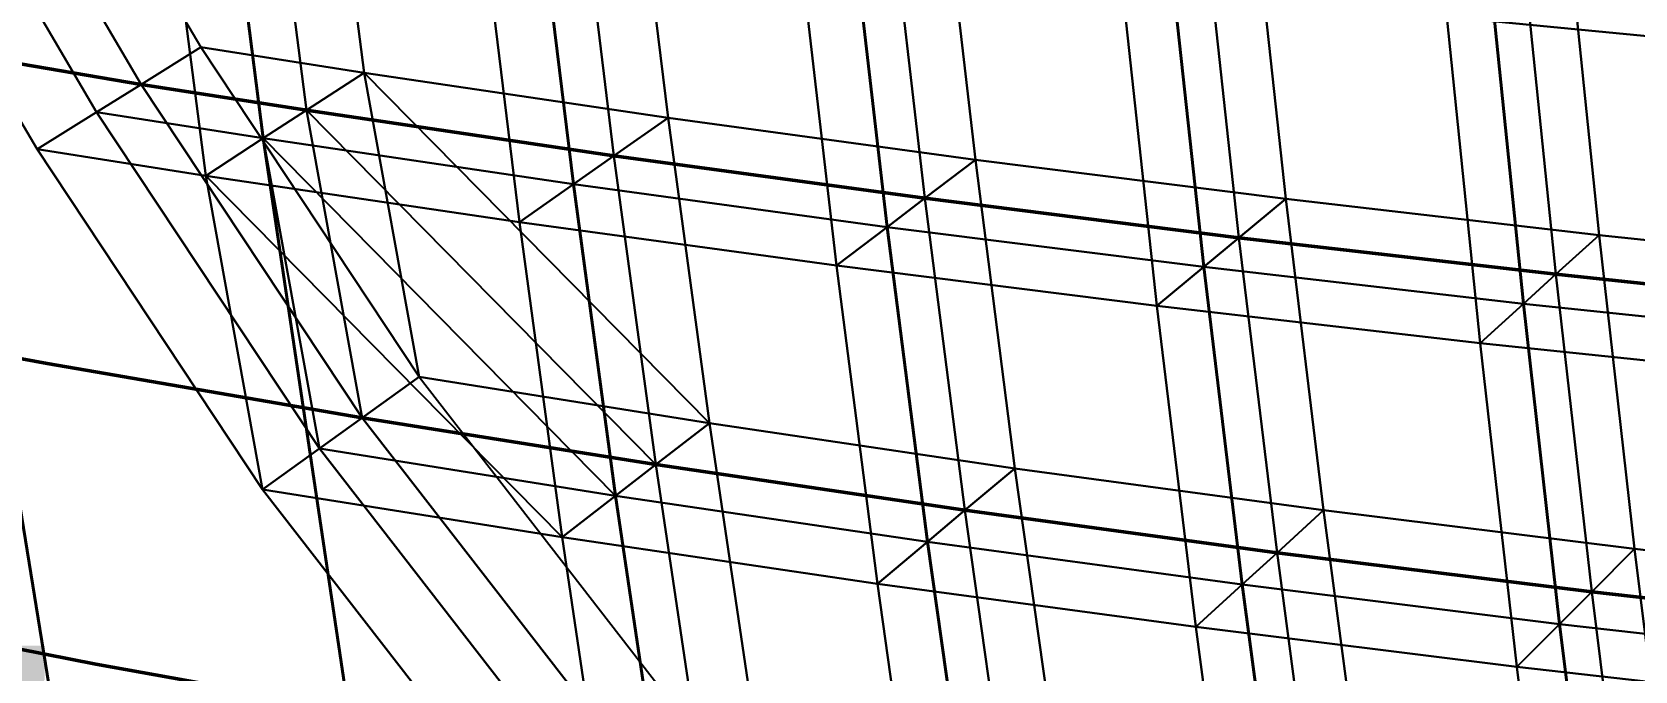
# Model space of a CAD drawing. Extents: x -25.3 to 28.3, y -25.5 to 26.5.
# Drawn here: x -16.105 to -11.232, y -11.604 to -9.664 of the extents above; entities that cross this region are included whole.
import ezdxf

# ---------------------------------------------------------------- set-up
doc = ezdxf.new("R2010")
doc.units = 0
doc.header["$MEASUREMENT"] = 0
doc.layers.add('Errors', color=12, linetype='CONTINUOUS')
doc.layers.add('TestBases', color=40, linetype='CONTINUOUS')
doc.layers.add('LowerTendons', color=150, linetype='CONTINUOUS', lineweight=50)
doc.layers.add('UpperTendons', color=123, linetype='CONTINUOUS', lineweight=40)
doc.styles.get("Standard").update_dxf_attribs({"font": 'arial.ttf', "width": 40, "oblique": 50})

msp = doc.modelspace()

# ---------------------------------------------------------------- linework, layer by layer
at = {"layer": 'LowerTendons'}
for p, q in [((-15.77358, -9.82265, 29.54183), (-17.10736, -9.59784, 28.86572)), ((-15.27127, -9.90135, 29.77854), (-15.77358, -9.82265, 29.54183)), ((-14.33623, -10.03956, 30.1942), (-15.27127, -9.90135, 29.77854)), ((-13.39093, -10.16868, 30.58253), (-14.33623, -10.03956, 30.1942)), ((-12.43615, -10.28868, 30.94342), (-13.39093, -10.16868, 30.58253)), ((-11.47265, -10.39952, 31.2768), (-12.43615, -10.28868, 30.94342)), ((-10.5012, -10.5012, 31.58259), (-11.47265, -10.39952, 31.2768)), ((-16.05969, -10.67056, 29.09013), (-16.96867, -10.5024, 28.63169)), ((-15.10155, -10.83516, 29.539), (-16.05969, -10.67056, 29.09013)), ((-14.2092, -10.97741, 29.92666), (-15.10155, -10.83516, 29.539)), ((-13.26925, -11.11605, 30.30463), (-14.2092, -10.97741, 29.92666)), ((-12.3205, -11.24481, 30.65566), (-13.26925, -11.11605, 30.30463)), ((-11.36368, -11.36368, 30.97973), (-12.3205, -11.24481, 30.65566)), ((-10.39952, -11.47265, 31.2768), (-11.36368, -11.36368, 30.97973)), ((-15.91129, -11.58328, 28.82132), (-16.81671, -11.40401, 28.37529)), ((-14.2965, -11.87239, 29.54093), (-15.91129, -11.58328, 28.82132))]:
    msp.add_line(p, q, dxfattribs=at)
at = {"layer": 'TestBases'}
for points in [[(-10.8911, -8.70858, 32.75522), (-11.89476, -8.62146, 32.42754), (-11.80381, -9.61783, 32.17961), (-10.80616, -9.71352, 32.49976)], [(-16.12087, -8.81354, 29.20084), (-15.5928, -9.71007, 29.20324), (-15.77358, -9.82265, 29.54183), (-16.30778, -8.91572, 29.5394)], [(-15.09624, -9.78787, 29.43724), (-15.21426, -8.86697, 29.66738), (-16.12087, -8.81354, 29.20084), (-15.5928, -9.71007, 29.20324)], [(-15.21426, -8.86697, 29.66738), (-15.09624, -9.78787, 29.43724), (-15.27127, -9.90135, 29.77854), (-15.39065, -8.96978, 30.01135)], [(-15.09624, -9.78787, 29.43724), (-15.21426, -8.86697, 29.66738), (-15.39065, -8.96978, 30.01135), (-15.27127, -9.90135, 29.77854)], [(-14.28586, -8.99273, 30.08812), (-15.21426, -8.86697, 29.66738), (-15.09624, -9.78787, 29.43724), (-14.17192, -9.92449, 29.84814)], [(-16.30778, -8.91572, 29.5394), (-15.77358, -9.82265, 29.54183), (-15.90917, -9.90708, 29.79577), (-16.44796, -8.99236, 29.79332)], [(-15.27127, -9.90135, 29.77854), (-15.39065, -8.96978, 30.01135), (-16.30778, -8.91572, 29.5394), (-15.77358, -9.82265, 29.54183)], [(-15.27127, -9.90135, 29.77854), (-15.39065, -8.96978, 30.01135), (-16.30778, -8.91572, 29.5394), (-15.77358, -9.82265, 29.54183)], [(-16.44796, -8.99236, 29.79332), (-15.90917, -9.90708, 29.79577), (-16.08996, -10.01966, 30.13436), (-16.63487, -9.09455, 30.13188)], [(-15.40254, -9.98647, 30.03452), (-15.52295, -9.04688, 30.26932), (-16.44796, -8.99236, 29.79332), (-15.90917, -9.90708, 29.79577)], [(-15.40254, -9.98647, 30.03452), (-15.52295, -9.04688, 30.26932), (-16.44796, -8.99236, 29.79332), (-15.90917, -9.90708, 29.79577)], [(-15.39065, -8.96978, 30.01135), (-15.27127, -9.90135, 29.77854), (-15.40254, -9.98647, 30.03452), (-15.52295, -9.04688, 30.26932)], [(-15.27127, -9.90135, 29.77854), (-15.39065, -8.96978, 30.01135), (-15.52295, -9.04688, 30.26932), (-15.40254, -9.98647, 30.03452)], [(-14.45149, -9.09699, 30.43697), (-15.39065, -8.96978, 30.01135), (-15.27127, -9.90135, 29.77854), (-14.33623, -10.03956, 30.1942)], [(-14.45149, -9.09699, 30.43697), (-15.39065, -8.96978, 30.01135), (-15.27127, -9.90135, 29.77854), (-14.33623, -10.03956, 30.1942)], [(-14.28586, -8.99273, 30.08812), (-14.17192, -9.92449, 29.84814), (-14.33623, -10.03956, 30.1942), (-14.45149, -9.09699, 30.43697)], [(-14.17192, -9.92449, 29.84814), (-14.28586, -8.99273, 30.08812), (-14.45149, -9.09699, 30.43697), (-14.33623, -10.03956, 30.1942)], [(-13.34667, -9.11028, 30.48145), (-14.28586, -8.99273, 30.08812), (-14.17192, -9.92449, 29.84814), (-13.23745, -10.05213, 30.23201)], [(-15.52295, -9.04688, 30.26932), (-15.40254, -9.98647, 30.03452), (-15.57757, -10.09995, 30.37582), (-15.69935, -9.14969, 30.61329)], [(-15.40254, -9.98647, 30.03452), (-15.52295, -9.04688, 30.26932), (-15.69935, -9.14969, 30.61329), (-15.57757, -10.09995, 30.37582)], [(-14.57572, -9.17519, 30.69861), (-15.52295, -9.04688, 30.26932), (-15.40254, -9.98647, 30.03452), (-14.45946, -10.12586, 30.45375)], [(-14.57572, -9.17519, 30.69861), (-15.52295, -9.04688, 30.26932), (-15.40254, -9.98647, 30.03452), (-14.45946, -10.12586, 30.45375)], [(-15.57757, -10.09995, 30.37582), (-15.69935, -9.14969, 30.61329), (-16.63487, -9.09455, 30.13188), (-16.08996, -10.01966, 30.13436)], [(-14.45149, -9.09699, 30.43697), (-14.33623, -10.03956, 30.1942), (-14.45946, -10.12586, 30.45375), (-14.57572, -9.17519, 30.69861)], [(-14.33623, -10.03956, 30.1942), (-14.45149, -9.09699, 30.43697), (-14.57572, -9.17519, 30.69861), (-14.45946, -10.12586, 30.45375)], [(-13.50142, -9.21591, 30.83486), (-14.45149, -9.09699, 30.43697), (-14.33623, -10.03956, 30.1942), (-13.39093, -10.16868, 30.58253)], [(-13.50142, -9.21591, 30.83486), (-14.45149, -9.09699, 30.43697), (-14.33623, -10.03956, 30.1942), (-13.39093, -10.16868, 30.58253)], [(-13.34667, -9.11028, 30.48145), (-13.23745, -10.05213, 30.23201), (-13.39093, -10.16868, 30.58253), (-13.50142, -9.21591, 30.83486)], [(-13.23745, -10.05213, 30.23201), (-13.34667, -9.11028, 30.48145), (-13.50142, -9.21591, 30.83486), (-13.39093, -10.16868, 30.58253)], [(-12.39749, -9.21961, 30.84722), (-13.34667, -9.11028, 30.48145), (-13.23745, -10.05213, 30.23201), (-12.29361, -10.17075, 30.58877)], [(-14.74135, -9.27945, 31.04745), (-15.69935, -9.14969, 30.61329), (-15.57757, -10.09995, 30.37582), (-14.62377, -10.24093, 30.79982)], [(-14.57572, -9.17519, 30.69861), (-14.45946, -10.12586, 30.45375), (-14.62377, -10.24093, 30.79982), (-14.74135, -9.27945, 31.04745)], [(-14.45946, -10.12586, 30.45375), (-14.57572, -9.17519, 30.69861), (-14.74135, -9.27945, 31.04745), (-14.62377, -10.24093, 30.79982)], [(-13.61747, -9.29513, 31.09992), (-14.57572, -9.17519, 30.69861), (-14.45946, -10.12586, 30.45375), (-13.50604, -10.25609, 30.84542)], [(-13.61747, -9.29513, 31.09992), (-14.57572, -9.17519, 30.69861), (-14.45946, -10.12586, 30.45375), (-13.50604, -10.25609, 30.84542)], [(-13.50142, -9.21591, 30.83486), (-13.39093, -10.16868, 30.58253), (-13.50604, -10.25609, 30.84542), (-13.61747, -9.29513, 31.09992)], [(-13.39093, -10.16868, 30.58253), (-13.50142, -9.21591, 30.83486), (-13.61747, -9.29513, 31.09992), (-13.50604, -10.25609, 30.84542)], [(-12.54122, -9.3265, 31.20487), (-13.50142, -9.21591, 30.83486), (-13.39093, -10.16868, 30.58253), (-12.43615, -10.28868, 30.94342)], [(-12.54122, -9.3265, 31.20487), (-13.50142, -9.21591, 30.83486), (-13.39093, -10.16868, 30.58253), (-12.43615, -10.28868, 30.94342)], [(-12.39749, -9.21961, 30.84722), (-12.29361, -10.17075, 30.58877), (-12.43615, -10.28868, 30.94342), (-12.54122, -9.3265, 31.20487)], [(-12.29361, -10.17075, 30.58877), (-12.39749, -9.21961, 30.84722), (-12.54122, -9.3265, 31.20487), (-12.43615, -10.28868, 30.94342)], [(-11.43909, -9.32065, 31.1853), (-12.39749, -9.21961, 30.84722), (-12.29361, -10.17075, 30.58877), (-11.34116, -10.28033, 30.91833)], [(-13.77222, -9.40076, 31.45333), (-14.74135, -9.27945, 31.04745), (-14.62377, -10.24093, 30.79982), (-13.65951, -10.37263, 31.19593)], [(-13.61747, -9.29513, 31.09992), (-13.50604, -10.25609, 30.84542), (-13.65951, -10.37263, 31.19593), (-13.77222, -9.40076, 31.45333)], [(-13.50604, -10.25609, 30.84542), (-13.61747, -9.29513, 31.09992), (-13.77222, -9.40076, 31.45333), (-13.65951, -10.37263, 31.19593)], [(-12.64903, -9.40667, 31.47311), (-13.61747, -9.29513, 31.09992), (-13.50604, -10.25609, 30.84542), (-12.54305, -10.37712, 31.20941)], [(-12.64903, -9.40667, 31.47311), (-13.61747, -9.29513, 31.09992), (-13.50604, -10.25609, 30.84542), (-12.54305, -10.37712, 31.20941)], [(-12.54122, -9.3265, 31.20487), (-12.43615, -10.28868, 30.94342), (-12.54305, -10.37712, 31.20941), (-12.64903, -9.40667, 31.47311)], [(-12.43615, -10.28868, 30.94342), (-12.54122, -9.3265, 31.20487), (-12.64903, -9.40667, 31.47311), (-12.54305, -10.37712, 31.20941)], [(-11.57172, -9.42871, 31.54687), (-12.54122, -9.3265, 31.20487), (-12.43615, -10.28868, 30.94342), (-11.47265, -10.39952, 31.2768)], [(-11.57172, -9.42871, 31.54687), (-12.54122, -9.3265, 31.20487), (-12.43615, -10.28868, 30.94342), (-11.47265, -10.39952, 31.2768)], [(-11.43909, -9.32065, 31.1853), (-11.34116, -10.28033, 30.91833), (-11.47265, -10.39952, 31.2768), (-11.57172, -9.42871, 31.54687)], [(-11.34116, -10.28033, 30.91833), (-11.43909, -9.32065, 31.1853), (-11.57172, -9.42871, 31.54687), (-11.47265, -10.39952, 31.2768)], [(-10.47226, -9.41338, 31.49556), (-11.43909, -9.32065, 31.1853), (-11.34116, -10.28033, 30.91833), (-10.38084, -10.38084, 31.22061)], [(-12.79277, -9.51356, 31.83076), (-13.77222, -9.40076, 31.45333), (-13.65951, -10.37263, 31.19593), (-12.68558, -10.49504, 31.56406)], [(-12.64903, -9.40667, 31.47311), (-12.54305, -10.37712, 31.20941), (-12.68558, -10.49504, 31.56406), (-12.79277, -9.51356, 31.83076)], [(-12.54305, -10.37712, 31.20941), (-12.64903, -9.40667, 31.47311), (-12.79277, -9.51356, 31.83076), (-12.68558, -10.49504, 31.56406)], [(-11.67119, -9.50976, 31.81804), (-12.64903, -9.40667, 31.47311), (-12.54305, -10.37712, 31.20941), (-11.57127, -10.48892, 31.54565)], [(-11.67119, -9.50976, 31.81804), (-12.64903, -9.40667, 31.47311), (-12.54305, -10.37712, 31.20941), (-11.57127, -10.48892, 31.54565)], [(-11.57172, -9.42871, 31.54687), (-11.47265, -10.39952, 31.2768), (-11.57127, -10.48892, 31.54565), (-11.67119, -9.50976, 31.81804)], [(-11.47265, -10.39952, 31.2768), (-11.57172, -9.42871, 31.54687), (-11.67119, -9.50976, 31.81804), (-11.57127, -10.48892, 31.54565)], [(-10.59368, -9.52252, 31.86072), (-11.57172, -9.42871, 31.54687), (-11.47265, -10.39952, 31.2768), (-10.5012, -10.5012, 31.58259)], [(-10.59368, -9.52252, 31.86072), (-11.57172, -9.42871, 31.54687), (-11.47265, -10.39952, 31.2768), (-10.5012, -10.5012, 31.58259)], [(-11.80381, -9.61783, 32.17961), (-12.79277, -9.51356, 31.83076), (-12.68558, -10.49504, 31.56406), (-11.70276, -10.60811, 31.90413)], [(-11.67119, -9.50976, 31.81804), (-10.68474, -9.60437, 32.1346), (-10.80616, -9.71352, 32.49976), (-11.80381, -9.61783, 32.17961)], [(-10.68474, -9.60437, 32.1346), (-11.67119, -9.50976, 31.81804), (-11.80381, -9.61783, 32.17961), (-10.80616, -9.71352, 32.49976)], [(-11.67119, -9.50976, 31.81804), (-11.57127, -10.48892, 31.54565), (-11.70276, -10.60811, 31.90413), (-11.80381, -9.61783, 32.17961)], [(-11.57127, -10.48892, 31.54565), (-11.67119, -9.50976, 31.81804), (-11.80381, -9.61783, 32.17961), (-11.70276, -10.60811, 31.90413)], [(-10.68474, -9.60437, 32.1346), (-11.67119, -9.50976, 31.81804), (-11.57127, -10.48892, 31.54565), (-10.59147, -10.59147, 31.85407)], [(-10.68474, -9.60437, 32.1346), (-11.67119, -9.50976, 31.81804), (-11.57127, -10.48892, 31.54565), (-10.59147, -10.59147, 31.85407)], [(-10.80616, -9.71352, 32.49976), (-11.80381, -9.61783, 32.17961), (-11.70276, -10.60811, 31.90413), (-10.71182, -10.71182, 32.21605)], [(-15.5928, -9.71007, 29.20324), (-15.09624, -9.78787, 29.43724), (-15.27127, -9.90135, 29.77854), (-15.77358, -9.82265, 29.54183)], [(-15.09624, -9.78787, 29.43724), (-15.5928, -9.71007, 29.20324), (-15.77358, -9.82265, 29.54183), (-15.27127, -9.90135, 29.77854)], [(-15.5928, -9.71007, 29.20324), (-14.92847, -10.71098, 29.20044), (-15.10155, -10.83516, 29.539), (-15.77358, -9.82265, 29.54183)], [(-15.09624, -9.78787, 29.43724), (-15.5928, -9.71007, 29.20324), (-14.92847, -10.71098, 29.20044)], [(-15.09624, -9.78787, 29.43724), (-14.17192, -9.92449, 29.84814), (-14.33623, -10.03956, 30.1942), (-15.27127, -9.90135, 29.77854)], [(-14.17192, -9.92449, 29.84814), (-15.09624, -9.78787, 29.43724), (-15.27127, -9.90135, 29.77854), (-14.33623, -10.03956, 30.1942)], [(-15.09624, -9.78787, 29.43724), (-15.09624, -9.78787, 29.43724), (-15.27127, -9.90135, 29.77854)], [(-15.09624, -9.78787, 29.43724), (-14.04634, -10.85159, 29.58366), (-14.2092, -10.97741, 29.92666), (-15.27127, -9.90135, 29.77854)], [(-15.09624, -9.78787, 29.43724), (-14.92847, -10.71098, 29.20044), (-15.10155, -10.83516, 29.539), (-15.27127, -9.90135, 29.77854)], [(-14.04634, -10.85159, 29.58366), (-15.09624, -9.78787, 29.43724), (-15.27127, -9.90135, 29.77854), (-14.2092, -10.97741, 29.92666)], [(-14.92847, -10.71098, 29.20044), (-15.09624, -9.78787, 29.43724), (-15.27127, -9.90135, 29.77854), (-15.10155, -10.83516, 29.539)], [(-14.04634, -10.85159, 29.58366), (-14.17192, -9.92449, 29.84814), (-15.09624, -9.78787, 29.43724)], [(-15.09624, -9.78787, 29.43724), (-14.92847, -10.71098, 29.20044), (-14.04634, -10.85159, 29.58366)], [(-15.77358, -9.82265, 29.54183), (-15.27127, -9.90135, 29.77854), (-15.40254, -9.98647, 30.03452), (-15.90917, -9.90708, 29.79577)], [(-15.27127, -9.90135, 29.77854), (-15.77358, -9.82265, 29.54183), (-15.90917, -9.90708, 29.79577), (-15.40254, -9.98647, 30.03452)], [(-15.77358, -9.82265, 29.54183), (-15.10155, -10.83516, 29.539), (-15.23136, -10.9283, 29.79292), (-15.90917, -9.90708, 29.79577)], [(-15.27127, -9.90135, 29.77854), (-15.77358, -9.82265, 29.54183), (-15.10155, -10.83516, 29.539)], [(-15.27127, -9.90135, 29.77854), (-15.77358, -9.82265, 29.54183), (-15.10155, -10.83516, 29.539)], [(-15.90917, -9.90708, 29.79577), (-15.40254, -9.98647, 30.03452), (-15.57757, -10.09995, 30.37582), (-16.08996, -10.01966, 30.13436)], [(-15.40254, -9.98647, 30.03452), (-15.90917, -9.90708, 29.79577), (-16.08996, -10.01966, 30.13436), (-15.57757, -10.09995, 30.37582)], [(-15.90917, -9.90708, 29.79577), (-15.23136, -10.9283, 29.79292), (-15.40445, -11.05249, 30.13147), (-16.08996, -10.01966, 30.13436)], [(-15.40254, -9.98647, 30.03452), (-15.90917, -9.90708, 29.79577), (-15.23136, -10.9283, 29.79292)], [(-15.40254, -9.98647, 30.03452), (-15.90917, -9.90708, 29.79577), (-15.23136, -10.9283, 29.79292)], [(-15.27127, -9.90135, 29.77854), (-14.33623, -10.03956, 30.1942), (-14.45946, -10.12586, 30.45375), (-15.40254, -9.98647, 30.03452)], [(-14.33623, -10.03956, 30.1942), (-15.27127, -9.90135, 29.77854), (-15.40254, -9.98647, 30.03452), (-14.45946, -10.12586, 30.45375)], [(-15.27127, -9.90135, 29.77854), (-15.27127, -9.90135, 29.77854), (-15.40254, -9.98647, 30.03452)], [(-15.27127, -9.90135, 29.77854), (-14.2092, -10.97741, 29.92666), (-14.33134, -11.07177, 30.18391), (-15.40254, -9.98647, 30.03452)], [(-15.27127, -9.90135, 29.77854), (-15.10155, -10.83516, 29.539), (-15.23136, -10.9283, 29.79292), (-15.40254, -9.98647, 30.03452)], [(-14.2092, -10.97741, 29.92666), (-15.27127, -9.90135, 29.77854), (-15.40254, -9.98647, 30.03452), (-14.33134, -11.07177, 30.18391)], [(-15.10155, -10.83516, 29.539), (-15.27127, -9.90135, 29.77854), (-15.40254, -9.98647, 30.03452), (-15.23136, -10.9283, 29.79292)], [(-14.2092, -10.97741, 29.92666), (-14.33623, -10.03956, 30.1942), (-15.27127, -9.90135, 29.77854)], [(-14.2092, -10.97741, 29.92666), (-14.33623, -10.03956, 30.1942), (-15.27127, -9.90135, 29.77854)], [(-15.27127, -9.90135, 29.77854), (-15.10155, -10.83516, 29.539), (-14.2092, -10.97741, 29.92666)], [(-15.27127, -9.90135, 29.77854), (-15.10155, -10.83516, 29.539), (-14.2092, -10.97741, 29.92666)], [(-14.17192, -9.92449, 29.84814), (-13.23745, -10.05213, 30.23201), (-13.39093, -10.16868, 30.58253), (-14.33623, -10.03956, 30.1942)], [(-13.23745, -10.05213, 30.23201), (-14.17192, -9.92449, 29.84814), (-14.33623, -10.03956, 30.1942), (-13.39093, -10.16868, 30.58253)], [(-14.17192, -9.92449, 29.84814), (-14.04634, -10.85159, 29.58366), (-14.2092, -10.97741, 29.92666), (-14.33623, -10.03956, 30.1942)], [(-14.04634, -10.85159, 29.58366), (-14.17192, -9.92449, 29.84814), (-14.33623, -10.03956, 30.1942), (-14.2092, -10.97741, 29.92666)], [(-13.23745, -10.05213, 30.23201), (-14.17192, -9.92449, 29.84814), (-14.04634, -10.85159, 29.58366), (-13.11716, -10.98865, 29.9573)], [(-15.40254, -9.98647, 30.03452), (-14.45946, -10.12586, 30.45375), (-14.62377, -10.24093, 30.79982), (-15.57757, -10.09995, 30.37582)], [(-14.45946, -10.12586, 30.45375), (-15.40254, -9.98647, 30.03452), (-15.57757, -10.09995, 30.37582), (-14.62377, -10.24093, 30.79982)], [(-15.40254, -9.98647, 30.03452), (-15.40254, -9.98647, 30.03452), (-15.57757, -10.09995, 30.37582)], [(-15.40254, -9.98647, 30.03452), (-14.33134, -11.07177, 30.18391), (-14.4942, -11.19759, 30.52691), (-15.57757, -10.09995, 30.37582)], [(-15.40254, -9.98647, 30.03452), (-15.23136, -10.9283, 29.79292), (-15.40445, -11.05249, 30.13147), (-15.57757, -10.09995, 30.37582)], [(-14.33134, -11.07177, 30.18391), (-15.40254, -9.98647, 30.03452), (-15.57757, -10.09995, 30.37582), (-14.4942, -11.19759, 30.52691)], [(-15.23136, -10.9283, 29.79292), (-15.40254, -9.98647, 30.03452), (-15.57757, -10.09995, 30.37582), (-15.40445, -11.05249, 30.13147)], [(-14.33134, -11.07177, 30.18391), (-14.45946, -10.12586, 30.45375), (-15.40254, -9.98647, 30.03452)], [(-14.33134, -11.07177, 30.18391), (-14.45946, -10.12586, 30.45375), (-15.40254, -9.98647, 30.03452)], [(-15.40254, -9.98647, 30.03452), (-15.23136, -10.9283, 29.79292), (-14.33134, -11.07177, 30.18391)], [(-15.40254, -9.98647, 30.03452), (-15.23136, -10.9283, 29.79292), (-14.33134, -11.07177, 30.18391)], [(-15.57757, -10.09995, 30.37582), (-16.08996, -10.01966, 30.13436), (-15.40445, -11.05249, 30.13147)], [(-14.33623, -10.03956, 30.1942), (-13.39093, -10.16868, 30.58253), (-13.50604, -10.25609, 30.84542), (-14.45946, -10.12586, 30.45375)], [(-13.39093, -10.16868, 30.58253), (-14.33623, -10.03956, 30.1942), (-14.45946, -10.12586, 30.45375), (-13.50604, -10.25609, 30.84542)], [(-14.33623, -10.03956, 30.1942), (-14.2092, -10.97741, 29.92666), (-14.33134, -11.07177, 30.18391), (-14.45946, -10.12586, 30.45375)], [(-14.2092, -10.97741, 29.92666), (-14.33623, -10.03956, 30.1942), (-14.45946, -10.12586, 30.45375), (-14.33134, -11.07177, 30.18391)], [(-13.39093, -10.16868, 30.58253), (-14.33623, -10.03956, 30.1942), (-14.2092, -10.97741, 29.92666), (-13.26925, -11.11605, 30.30463)], [(-13.39093, -10.16868, 30.58253), (-14.33623, -10.03956, 30.1942), (-14.2092, -10.97741, 29.92666), (-13.26925, -11.11605, 30.30463)], [(-13.23745, -10.05213, 30.23201), (-12.29361, -10.17075, 30.58877), (-12.43615, -10.28868, 30.94342), (-13.39093, -10.16868, 30.58253)], [(-12.29361, -10.17075, 30.58877), (-13.23745, -10.05213, 30.23201), (-13.39093, -10.16868, 30.58253), (-12.43615, -10.28868, 30.94342)], [(-13.23745, -10.05213, 30.23201), (-13.11716, -10.98865, 29.9573), (-13.26925, -11.11605, 30.30463), (-13.39093, -10.16868, 30.58253)], [(-13.11716, -10.98865, 29.9573), (-13.23745, -10.05213, 30.23201), (-13.39093, -10.16868, 30.58253), (-13.26925, -11.11605, 30.30463)], [(-12.29361, -10.17075, 30.58877), (-13.23745, -10.05213, 30.23201), (-13.11716, -10.98865, 29.9573), (-12.17929, -11.11593, 30.30431)], [(-14.4942, -11.19759, 30.52691), (-14.62377, -10.24093, 30.79982), (-15.57757, -10.09995, 30.37582)], [(-15.57757, -10.09995, 30.37582), (-15.40445, -11.05249, 30.13147), (-14.4942, -11.19759, 30.52691)], [(-14.45946, -10.12586, 30.45375), (-13.50604, -10.25609, 30.84542), (-13.65951, -10.37263, 31.19593), (-14.62377, -10.24093, 30.79982)], [(-13.50604, -10.25609, 30.84542), (-14.45946, -10.12586, 30.45375), (-14.62377, -10.24093, 30.79982), (-13.65951, -10.37263, 31.19593)], [(-14.45946, -10.12586, 30.45375), (-14.33134, -11.07177, 30.18391), (-14.4942, -11.19759, 30.52691), (-14.62377, -10.24093, 30.79982)], [(-14.33134, -11.07177, 30.18391), (-14.45946, -10.12586, 30.45375), (-14.62377, -10.24093, 30.79982), (-14.4942, -11.19759, 30.52691)], [(-13.50604, -10.25609, 30.84542), (-14.45946, -10.12586, 30.45375), (-14.33134, -11.07177, 30.18391), (-13.38331, -11.2116, 30.56513)], [(-13.50604, -10.25609, 30.84542), (-14.45946, -10.12586, 30.45375), (-14.33134, -11.07177, 30.18391), (-13.38331, -11.2116, 30.56513)], [(-13.39093, -10.16868, 30.58253), (-12.43615, -10.28868, 30.94342), (-12.54305, -10.37712, 31.20941), (-13.50604, -10.25609, 30.84542)], [(-12.43615, -10.28868, 30.94342), (-13.39093, -10.16868, 30.58253), (-13.50604, -10.25609, 30.84542), (-12.54305, -10.37712, 31.20941)], [(-13.39093, -10.16868, 30.58253), (-13.26925, -11.11605, 30.30463), (-13.38331, -11.2116, 30.56513), (-13.50604, -10.25609, 30.84542)], [(-13.26925, -11.11605, 30.30463), (-13.39093, -10.16868, 30.58253), (-13.50604, -10.25609, 30.84542), (-13.38331, -11.2116, 30.56513)], [(-12.43615, -10.28868, 30.94342), (-13.39093, -10.16868, 30.58253), (-13.26925, -11.11605, 30.30463), (-12.3205, -11.24481, 30.65566)], [(-12.43615, -10.28868, 30.94342), (-13.39093, -10.16868, 30.58253), (-13.26925, -11.11605, 30.30463), (-12.3205, -11.24481, 30.65566)], [(-12.29361, -10.17075, 30.58877), (-11.34116, -10.28033, 30.91833), (-11.47265, -10.39952, 31.2768), (-12.43615, -10.28868, 30.94342)], [(-11.34116, -10.28033, 30.91833), (-12.29361, -10.17075, 30.58877), (-12.43615, -10.28868, 30.94342), (-11.47265, -10.39952, 31.2768)], [(-12.29361, -10.17075, 30.58877), (-12.17929, -11.11593, 30.30431), (-12.3205, -11.24481, 30.65566), (-12.43615, -10.28868, 30.94342)], [(-12.17929, -11.11593, 30.30431), (-12.29361, -10.17075, 30.58877), (-12.43615, -10.28868, 30.94342), (-12.3205, -11.24481, 30.65566)], [(-11.34116, -10.28033, 30.91833), (-12.29361, -10.17075, 30.58877), (-12.17929, -11.11593, 30.30431), (-11.23344, -11.23344, 30.62466)], [(-13.65951, -10.37263, 31.19593), (-14.62377, -10.24093, 30.79982), (-14.4942, -11.19759, 30.52691), (-13.53539, -11.33901, 30.91246)], [(-13.50604, -10.25609, 30.84542), (-12.54305, -10.37712, 31.20941), (-12.68558, -10.49504, 31.56406), (-13.65951, -10.37263, 31.19593)], [(-12.54305, -10.37712, 31.20941), (-13.50604, -10.25609, 30.84542), (-13.65951, -10.37263, 31.19593), (-12.68558, -10.49504, 31.56406)], [(-13.50604, -10.25609, 30.84542), (-13.38331, -11.2116, 30.56513), (-13.53539, -11.33901, 30.91246), (-13.65951, -10.37263, 31.19593)], [(-13.38331, -11.2116, 30.56513), (-13.50604, -10.25609, 30.84542), (-13.65951, -10.37263, 31.19593), (-13.53539, -11.33901, 30.91246)], [(-12.54305, -10.37712, 31.20941), (-13.50604, -10.25609, 30.84542), (-13.38331, -11.2116, 30.56513), (-12.4264, -11.34147, 30.91918)], [(-12.54305, -10.37712, 31.20941), (-13.50604, -10.25609, 30.84542), (-13.38331, -11.2116, 30.56513), (-12.4264, -11.34147, 30.91918)], [(-11.34116, -10.28033, 30.91833), (-10.38084, -10.38084, 31.22061), (-10.5012, -10.5012, 31.58259), (-11.47265, -10.39952, 31.2768)], [(-10.38084, -10.38084, 31.22061), (-11.34116, -10.28033, 30.91833), (-11.47265, -10.39952, 31.2768), (-10.5012, -10.5012, 31.58259)], [(-11.34116, -10.28033, 30.91833), (-11.23344, -11.23344, 30.62466), (-11.36368, -11.36368, 30.97973), (-11.47265, -10.39952, 31.2768)], [(-11.23344, -11.23344, 30.62466), (-11.34116, -10.28033, 30.91833), (-11.47265, -10.39952, 31.2768), (-11.36368, -11.36368, 30.97973)], [(-10.38084, -10.38084, 31.22061), (-11.34116, -10.28033, 30.91833), (-11.23344, -11.23344, 30.62466), (-10.28033, -11.34116, 30.91833)], [(-12.43615, -10.28868, 30.94342), (-11.47265, -10.39952, 31.2768), (-11.57127, -10.48892, 31.54565), (-12.54305, -10.37712, 31.20941)], [(-11.47265, -10.39952, 31.2768), (-12.43615, -10.28868, 30.94342), (-12.54305, -10.37712, 31.20941), (-11.57127, -10.48892, 31.54565)], [(-12.43615, -10.28868, 30.94342), (-12.3205, -11.24481, 30.65566), (-12.4264, -11.34147, 30.91918), (-12.54305, -10.37712, 31.20941)], [(-12.3205, -11.24481, 30.65566), (-12.43615, -10.28868, 30.94342), (-12.54305, -10.37712, 31.20941), (-12.4264, -11.34147, 30.91918)], [(-11.47265, -10.39952, 31.2768), (-12.43615, -10.28868, 30.94342), (-12.3205, -11.24481, 30.65566), (-11.36368, -11.36368, 30.97973)], [(-11.47265, -10.39952, 31.2768), (-12.43615, -10.28868, 30.94342), (-12.3205, -11.24481, 30.65566), (-11.36368, -11.36368, 30.97973)], [(-12.68558, -10.49504, 31.56406), (-13.65951, -10.37263, 31.19593), (-13.53539, -11.33901, 30.91246), (-12.56761, -11.47035, 31.27053)], [(-12.54305, -10.37712, 31.20941), (-11.57127, -10.48892, 31.54565), (-11.70276, -10.60811, 31.90413), (-12.68558, -10.49504, 31.56406)], [(-11.57127, -10.48892, 31.54565), (-12.54305, -10.37712, 31.20941), (-12.68558, -10.49504, 31.56406), (-11.70276, -10.60811, 31.90413)], [(-12.54305, -10.37712, 31.20941), (-12.4264, -11.34147, 30.91918), (-12.56761, -11.47035, 31.27053), (-12.68558, -10.49504, 31.56406)], [(-12.4264, -11.34147, 30.91918), (-12.54305, -10.37712, 31.20941), (-12.68558, -10.49504, 31.56406), (-12.56761, -11.47035, 31.27053)], [(-11.57127, -10.48892, 31.54565), (-12.54305, -10.37712, 31.20941), (-12.4264, -11.34147, 30.91918), (-11.46137, -11.46137, 31.24603)], [(-11.57127, -10.48892, 31.54565), (-12.54305, -10.37712, 31.20941), (-12.4264, -11.34147, 30.91918), (-11.46137, -11.46137, 31.24603)], [(-11.47265, -10.39952, 31.2768), (-10.5012, -10.5012, 31.58259), (-10.59147, -10.59147, 31.85407), (-11.57127, -10.48892, 31.54565)], [(-10.5012, -10.5012, 31.58259), (-11.47265, -10.39952, 31.2768), (-11.57127, -10.48892, 31.54565), (-10.59147, -10.59147, 31.85407)], [(-11.47265, -10.39952, 31.2768), (-11.36368, -11.36368, 30.97973), (-11.46137, -11.46137, 31.24603), (-11.57127, -10.48892, 31.54565)], [(-11.36368, -11.36368, 30.97973), (-11.47265, -10.39952, 31.2768), (-11.57127, -10.48892, 31.54565), (-11.46137, -11.46137, 31.24603)], [(-10.5012, -10.5012, 31.58259), (-11.47265, -10.39952, 31.2768), (-11.36368, -11.36368, 30.97973), (-10.39952, -11.47265, 31.2768)], [(-10.5012, -10.5012, 31.58259), (-11.47265, -10.39952, 31.2768), (-11.36368, -11.36368, 30.97973), (-10.39952, -11.47265, 31.2768)], [(-11.70276, -10.60811, 31.90413), (-12.68558, -10.49504, 31.56406), (-12.56761, -11.47035, 31.27053), (-11.59161, -11.59161, 31.6011)], [(-11.57127, -10.48892, 31.54565), (-10.59147, -10.59147, 31.85407), (-10.71182, -10.71182, 32.21605), (-11.70276, -10.60811, 31.90413)], [(-10.59147, -10.59147, 31.85407), (-11.57127, -10.48892, 31.54565), (-11.70276, -10.60811, 31.90413), (-10.71182, -10.71182, 32.21605)], [(-11.57127, -10.48892, 31.54565), (-11.46137, -11.46137, 31.24603), (-11.59161, -11.59161, 31.6011), (-11.70276, -10.60811, 31.90413)], [(-11.46137, -11.46137, 31.24603), (-11.57127, -10.48892, 31.54565), (-11.70276, -10.60811, 31.90413), (-11.59161, -11.59161, 31.6011)], [(-10.59147, -10.59147, 31.85407), (-11.57127, -10.48892, 31.54565), (-11.46137, -11.46137, 31.24603), (-10.48892, -11.57127, 31.54565)], [(-10.59147, -10.59147, 31.85407), (-11.57127, -10.48892, 31.54565), (-11.46137, -11.46137, 31.24603), (-10.48892, -11.57127, 31.54565)], [(-10.71182, -10.71182, 32.21605), (-11.70276, -10.60811, 31.90413), (-11.59161, -11.59161, 31.6011), (-10.60811, -11.70276, 31.90413)], [(-14.04634, -10.85159, 29.58366), (-14.92847, -10.71098, 29.20044), (-15.10155, -10.83516, 29.539), (-14.2092, -10.97741, 29.92666)], [(-14.92847, -10.71098, 29.20044), (-14.13264, -11.73631, 29.20235), (-14.2965, -11.87239, 29.54093), (-15.10155, -10.83516, 29.539)], [(-14.92847, -10.71098, 29.20044), (-14.04634, -10.85159, 29.58366), (-14.2092, -10.97741, 29.92666), (-15.10155, -10.83516, 29.539)], [(-14.92847, -10.71098, 29.20044), (-14.92847, -10.71098, 29.20044), (-15.10155, -10.83516, 29.539)], [(-13.90909, -11.77348, 29.29458), (-14.04634, -10.85159, 29.58366), (-14.92847, -10.71098, 29.20044), (-14.13264, -11.73631, 29.20235)], [(-14.2092, -10.97741, 29.92666), (-15.10155, -10.83516, 29.539), (-15.23136, -10.9283, 29.79292), (-14.33134, -11.07177, 30.18391)], [(-15.10155, -10.83516, 29.539), (-14.2965, -11.87239, 29.54093), (-14.41939, -11.97444, 29.79486), (-15.23136, -10.9283, 29.79292)], [(-15.10155, -10.83516, 29.539), (-14.2092, -10.97741, 29.92666), (-14.33134, -11.07177, 30.18391), (-15.23136, -10.9283, 29.79292)], [(-15.10155, -10.83516, 29.539), (-15.10155, -10.83516, 29.539), (-15.23136, -10.9283, 29.79292)], [(-14.07035, -11.90998, 29.63423), (-14.2092, -10.97741, 29.92666), (-15.10155, -10.83516, 29.539), (-14.2965, -11.87239, 29.54093)], [(-14.07035, -11.90998, 29.63423), (-14.2092, -10.97741, 29.92666), (-15.10155, -10.83516, 29.539), (-14.2965, -11.87239, 29.54093)], [(-14.04634, -10.85159, 29.58366), (-13.11716, -10.98865, 29.9573), (-13.26925, -11.11605, 30.30463), (-14.2092, -10.97741, 29.92666)], [(-13.11716, -10.98865, 29.9573), (-14.04634, -10.85159, 29.58366), (-14.2092, -10.97741, 29.92666), (-13.26925, -11.11605, 30.30463)], [(-14.04634, -10.85159, 29.58366), (-13.90909, -11.77348, 29.29458), (-14.07035, -11.90998, 29.63423), (-14.2092, -10.97741, 29.92666)], [(-13.90909, -11.77348, 29.29458), (-14.04634, -10.85159, 29.58366), (-14.2092, -10.97741, 29.92666), (-14.07035, -11.90998, 29.63423)], [(-14.04634, -10.85159, 29.58366), (-14.04634, -10.85159, 29.58366), (-14.2092, -10.97741, 29.92666)], [(-13.11716, -10.98865, 29.9573), (-14.04634, -10.85159, 29.58366), (-13.90909, -11.77348, 29.29458), (-12.98578, -11.91923, 29.65723)], [(-14.33134, -11.07177, 30.18391), (-15.23136, -10.9283, 29.79292), (-15.40445, -11.05249, 30.13147), (-14.4942, -11.19759, 30.52691)], [(-15.23136, -10.9283, 29.79292), (-14.41939, -11.97444, 29.79486), (-14.58325, -12.11052, 30.13344), (-15.40445, -11.05249, 30.13147)], [(-15.23136, -10.9283, 29.79292), (-14.33134, -11.07177, 30.18391), (-14.4942, -11.19759, 30.52691), (-15.40445, -11.05249, 30.13147)], [(-15.23136, -10.9283, 29.79292), (-15.23136, -10.9283, 29.79292), (-15.40445, -11.05249, 30.13147)], [(-14.1913, -12.01236, 29.88896), (-14.33134, -11.07177, 30.18391), (-15.23136, -10.9283, 29.79292), (-14.41939, -11.97444, 29.79486)], [(-14.1913, -12.01236, 29.88896), (-14.33134, -11.07177, 30.18391), (-15.23136, -10.9283, 29.79292), (-14.41939, -11.97444, 29.79486)], [(-14.2092, -10.97741, 29.92666), (-13.26925, -11.11605, 30.30463), (-13.38331, -11.2116, 30.56513), (-14.33134, -11.07177, 30.18391)], [(-13.26925, -11.11605, 30.30463), (-14.2092, -10.97741, 29.92666), (-14.33134, -11.07177, 30.18391), (-13.38331, -11.2116, 30.56513)], [(-14.2092, -10.97741, 29.92666), (-14.07035, -11.90998, 29.63423), (-14.1913, -12.01236, 29.88896), (-14.33134, -11.07177, 30.18391)], [(-14.07035, -11.90998, 29.63423), (-14.2092, -10.97741, 29.92666), (-14.33134, -11.07177, 30.18391), (-14.1913, -12.01236, 29.88896)], [(-14.2092, -10.97741, 29.92666), (-14.2092, -10.97741, 29.92666), (-14.33134, -11.07177, 30.18391)], [(-13.26925, -11.11605, 30.30463), (-14.2092, -10.97741, 29.92666), (-14.07035, -11.90998, 29.63423), (-13.13634, -12.05742, 30.00109)], [(-13.26925, -11.11605, 30.30463), (-14.2092, -10.97741, 29.92666), (-14.07035, -11.90998, 29.63423), (-13.13634, -12.05742, 30.00109)], [(-13.11716, -10.98865, 29.9573), (-12.17929, -11.11593, 30.30431), (-12.3205, -11.24481, 30.65566), (-13.26925, -11.11605, 30.30463)], [(-12.17929, -11.11593, 30.30431), (-13.11716, -10.98865, 29.9573), (-13.26925, -11.11605, 30.30463), (-12.3205, -11.24481, 30.65566)], [(-13.11716, -10.98865, 29.9573), (-12.98578, -11.91923, 29.65723), (-13.13634, -12.05742, 30.00109), (-13.26925, -11.11605, 30.30463)], [(-12.98578, -11.91923, 29.65723), (-13.11716, -10.98865, 29.9573), (-13.26925, -11.11605, 30.30463), (-13.13634, -12.05742, 30.00109)], [(-12.17929, -11.11593, 30.30431), (-13.11716, -10.98865, 29.9573), (-12.98578, -11.91923, 29.65723), (-12.0545, -12.0545, 29.9938)], [(-14.35257, -12.14887, 30.22861), (-14.4942, -11.19759, 30.52691), (-15.40445, -11.05249, 30.13147), (-14.58325, -12.11052, 30.13344)], [(-14.33134, -11.07177, 30.18391), (-13.38331, -11.2116, 30.56513), (-13.53539, -11.33901, 30.91246), (-14.4942, -11.19759, 30.52691)], [(-13.38331, -11.2116, 30.56513), (-14.33134, -11.07177, 30.18391), (-14.4942, -11.19759, 30.52691), (-13.53539, -11.33901, 30.91246)], [(-14.33134, -11.07177, 30.18391), (-14.1913, -12.01236, 29.88896), (-14.35257, -12.14887, 30.22861), (-14.4942, -11.19759, 30.52691)], [(-14.1913, -12.01236, 29.88896), (-14.33134, -11.07177, 30.18391), (-14.4942, -11.19759, 30.52691), (-14.35257, -12.14887, 30.22861)], [(-14.33134, -11.07177, 30.18391), (-14.33134, -11.07177, 30.18391), (-14.4942, -11.19759, 30.52691)], [(-13.38331, -11.2116, 30.56513), (-14.33134, -11.07177, 30.18391), (-14.1913, -12.01236, 29.88896), (-13.24926, -12.16107, 30.25898)], [(-13.38331, -11.2116, 30.56513), (-14.33134, -11.07177, 30.18391), (-14.1913, -12.01236, 29.88896), (-13.24926, -12.16107, 30.25898)], [(-13.26925, -11.11605, 30.30463), (-12.3205, -11.24481, 30.65566), (-12.4264, -11.34147, 30.91918), (-13.38331, -11.2116, 30.56513)], [(-12.3205, -11.24481, 30.65566), (-13.26925, -11.11605, 30.30463), (-13.38331, -11.2116, 30.56513), (-12.4264, -11.34147, 30.91918)], [(-13.26925, -11.11605, 30.30463), (-13.13634, -12.05742, 30.00109), (-13.24926, -12.16107, 30.25898), (-13.38331, -11.2116, 30.56513)], [(-13.13634, -12.05742, 30.00109), (-13.26925, -11.11605, 30.30463), (-13.38331, -11.2116, 30.56513), (-13.24926, -12.16107, 30.25898)], [(-12.3205, -11.24481, 30.65566), (-13.26925, -11.11605, 30.30463), (-13.13634, -12.05742, 30.00109), (-12.19426, -12.19426, 30.34156)], [(-12.3205, -11.24481, 30.65566), (-13.26925, -11.11605, 30.30463), (-13.13634, -12.05742, 30.00109), (-12.19426, -12.19426, 30.34156)], [(-12.17929, -11.11593, 30.30431), (-11.23344, -11.23344, 30.62466), (-11.36368, -11.36368, 30.97973), (-12.3205, -11.24481, 30.65566)], [(-11.23344, -11.23344, 30.62466), (-12.17929, -11.11593, 30.30431), (-12.3205, -11.24481, 30.65566), (-11.36368, -11.36368, 30.97973)], [(-12.17929, -11.11593, 30.30431), (-12.0545, -12.0545, 29.9938), (-12.19426, -12.19426, 30.34156), (-12.3205, -11.24481, 30.65566)], [(-12.0545, -12.0545, 29.9938), (-12.17929, -11.11593, 30.30431), (-12.3205, -11.24481, 30.65566), (-12.19426, -12.19426, 30.34156)], [(-11.23344, -11.23344, 30.62466), (-12.17929, -11.11593, 30.30431), (-12.0545, -12.0545, 29.9938), (-11.11593, -12.17929, 30.30431)], [(-13.53539, -11.33901, 30.91246), (-14.4942, -11.19759, 30.52691), (-14.35257, -12.14887, 30.22861), (-13.39982, -12.29926, 30.60283)], [(-13.38331, -11.2116, 30.56513), (-12.4264, -11.34147, 30.91918), (-12.56761, -11.47035, 31.27053), (-13.53539, -11.33901, 30.91246)], [(-12.4264, -11.34147, 30.91918), (-13.38331, -11.2116, 30.56513), (-13.53539, -11.33901, 30.91246), (-12.56761, -11.47035, 31.27053)], [(-13.38331, -11.2116, 30.56513), (-13.24926, -12.16107, 30.25898), (-13.39982, -12.29926, 30.60283), (-13.53539, -11.33901, 30.91246)], [(-13.24926, -12.16107, 30.25898), (-13.38331, -11.2116, 30.56513), (-13.53539, -11.33901, 30.91246), (-13.39982, -12.29926, 30.60283)], [(-12.4264, -11.34147, 30.91918), (-13.38331, -11.2116, 30.56513), (-13.24926, -12.16107, 30.25898), (-12.29908, -12.29908, 30.60237)], [(-12.4264, -11.34147, 30.91918), (-13.38331, -11.2116, 30.56513), (-13.24926, -12.16107, 30.25898), (-12.29908, -12.29908, 30.60237)], [(-12.3205, -11.24481, 30.65566), (-11.36368, -11.36368, 30.97973), (-11.46137, -11.46137, 31.24603), (-12.4264, -11.34147, 30.91918)], [(-11.36368, -11.36368, 30.97973), (-12.3205, -11.24481, 30.65566), (-12.4264, -11.34147, 30.91918), (-11.46137, -11.46137, 31.24603)], [(-12.3205, -11.24481, 30.65566), (-12.19426, -12.19426, 30.34156), (-12.29908, -12.29908, 30.60237), (-12.4264, -11.34147, 30.91918)], [(-12.19426, -12.19426, 30.34156), (-12.3205, -11.24481, 30.65566), (-12.4264, -11.34147, 30.91918), (-12.29908, -12.29908, 30.60237)], [(-11.36368, -11.36368, 30.97973), (-12.3205, -11.24481, 30.65566), (-12.19426, -12.19426, 30.34156), (-11.24481, -12.3205, 30.65566)], [(-11.36368, -11.36368, 30.97973), (-12.3205, -11.24481, 30.65566), (-12.19426, -12.19426, 30.34156), (-11.24481, -12.3205, 30.65566)], [(-11.23344, -11.23344, 30.62466), (-10.28033, -11.34116, 30.91833), (-10.39952, -11.47265, 31.2768), (-11.36368, -11.36368, 30.97973)], [(-10.28033, -11.34116, 30.91833), (-11.23344, -11.23344, 30.62466), (-11.36368, -11.36368, 30.97973), (-10.39952, -11.47265, 31.2768)], [(-11.23344, -11.23344, 30.62466), (-11.11593, -12.17929, 30.30431), (-11.24481, -12.3205, 30.65566), (-11.36368, -11.36368, 30.97973)], [(-11.11593, -12.17929, 30.30431), (-11.23344, -11.23344, 30.62466), (-11.36368, -11.36368, 30.97973), (-11.24481, -12.3205, 30.65566)], [(-10.28033, -11.34116, 30.91833), (-11.23344, -11.23344, 30.62466), (-11.11593, -12.17929, 30.30431), (-10.17075, -12.29361, 30.58877)], [(-12.56761, -11.47035, 31.27053), (-13.53539, -11.33901, 30.91246), (-13.39982, -12.29926, 30.60283), (-12.43884, -12.43884, 30.95013)], [(-12.4264, -11.34147, 30.91918), (-11.46137, -11.46137, 31.24603), (-11.59161, -11.59161, 31.6011), (-12.56761, -11.47035, 31.27053)], [(-11.46137, -11.46137, 31.24603), (-12.4264, -11.34147, 30.91918), (-12.56761, -11.47035, 31.27053), (-11.59161, -11.59161, 31.6011)], [(-12.4264, -11.34147, 30.91918), (-12.29908, -12.29908, 30.60237), (-12.43884, -12.43884, 30.95013), (-12.56761, -11.47035, 31.27053)], [(-12.29908, -12.29908, 30.60237), (-12.4264, -11.34147, 30.91918), (-12.56761, -11.47035, 31.27053), (-12.43884, -12.43884, 30.95013)], [(-11.46137, -11.46137, 31.24603), (-12.4264, -11.34147, 30.91918), (-12.29908, -12.29908, 30.60237), (-11.34147, -12.4264, 30.91918)], [(-11.46137, -11.46137, 31.24603), (-12.4264, -11.34147, 30.91918), (-12.29908, -12.29908, 30.60237), (-11.34147, -12.4264, 30.91918)], [(-11.36368, -11.36368, 30.97973), (-10.39952, -11.47265, 31.2768), (-10.48892, -11.57127, 31.54565), (-11.46137, -11.46137, 31.24603)], [(-10.39952, -11.47265, 31.2768), (-11.36368, -11.36368, 30.97973), (-11.46137, -11.46137, 31.24603), (-10.48892, -11.57127, 31.54565)], [(-11.36368, -11.36368, 30.97973), (-11.24481, -12.3205, 30.65566), (-11.34147, -12.4264, 30.91918), (-11.46137, -11.46137, 31.24603)], [(-11.24481, -12.3205, 30.65566), (-11.36368, -11.36368, 30.97973), (-11.46137, -11.46137, 31.24603), (-11.34147, -12.4264, 30.91918)], [(-10.39952, -11.47265, 31.2768), (-11.36368, -11.36368, 30.97973), (-11.24481, -12.3205, 30.65566), (-10.28868, -12.43615, 30.94342)], [(-10.39952, -11.47265, 31.2768), (-11.36368, -11.36368, 30.97973), (-11.24481, -12.3205, 30.65566), (-10.28868, -12.43615, 30.94342)], [(-11.59161, -11.59161, 31.6011), (-12.56761, -11.47035, 31.27053), (-12.43884, -12.43884, 30.95013), (-11.47035, -12.56761, 31.27053)], [(-11.46137, -11.46137, 31.24603), (-10.48892, -11.57127, 31.54565), (-10.60811, -11.70276, 31.90413), (-11.59161, -11.59161, 31.6011)], [(-10.48892, -11.57127, 31.54565), (-11.46137, -11.46137, 31.24603), (-11.59161, -11.59161, 31.6011), (-10.60811, -11.70276, 31.90413)], [(-11.46137, -11.46137, 31.24603), (-11.34147, -12.4264, 30.91918), (-11.47035, -12.56761, 31.27053), (-11.59161, -11.59161, 31.6011)], [(-11.34147, -12.4264, 30.91918), (-11.46137, -11.46137, 31.24603), (-11.59161, -11.59161, 31.6011), (-11.47035, -12.56761, 31.27053)], [(-10.48892, -11.57127, 31.54565), (-11.46137, -11.46137, 31.24603), (-11.34147, -12.4264, 30.91918), (-10.37712, -12.54305, 31.20941)], [(-10.48892, -11.57127, 31.54565), (-11.46137, -11.46137, 31.24603), (-11.34147, -12.4264, 30.91918), (-10.37712, -12.54305, 31.20941)], [(-10.60811, -11.70276, 31.90413), (-11.59161, -11.59161, 31.6011), (-11.47035, -12.56761, 31.27053), (-10.49504, -12.68558, 31.56406)]]:
    msp.add_3dface(points, dxfattribs=at)
at = {"layer": 'UpperTendons'}
for p, q in [((-15.52295, -9.04688, 30.26932), (-15.40254, -9.98647, 30.03452)), ((-14.57572, -9.17519, 30.69861), (-14.45946, -10.12586, 30.45375)), ((-13.61747, -9.29513, 31.09992), (-13.50604, -10.25609, 30.84542)), ((-12.64903, -9.40667, 31.47311), (-12.54305, -10.37712, 31.20941)), ((-11.67119, -9.50976, 31.81804), (-11.57127, -10.48892, 31.54565)), ((-15.40254, -9.98647, 30.03452), (-15.12449, -11.85295, 29.49233)), ((-14.45946, -10.12586, 30.45375), (-14.33134, -11.07177, 30.18391)), ((-13.50604, -10.25609, 30.84542), (-13.38331, -11.2116, 30.56513)), ((-12.54305, -10.37712, 31.20941), (-12.4264, -11.34147, 30.91918)), ((-11.57127, -10.48892, 31.54565), (-11.46137, -11.46137, 31.24603)), ((-16.19774, -10.76228, 29.34019), (-16.04807, -11.68285, 29.06907)), ((-14.33134, -11.07177, 30.18391), (-14.1913, -12.01236, 29.88896)), ((-13.38331, -11.2116, 30.56513), (-13.24926, -12.16107, 30.25898)), ((-12.4264, -11.34147, 30.91918), (-12.29908, -12.29908, 30.60237)), ((-11.46137, -11.46137, 31.24603), (-11.34147, -12.4264, 30.91918))]:
    msp.add_line(p, q, dxfattribs=at)

# ---------------------------------------------------------------- texts
at = {"layer": 'Errors'}
msp.add_text('5557', height=1, dxfattribs=at).set_placement((-19.10437, -12.52706, 26.38382))

doc.saveas('drawing.dxf')
